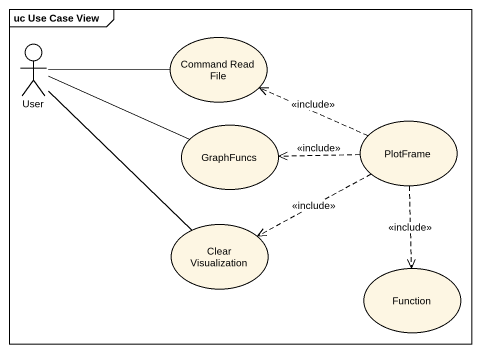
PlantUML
@startuml
mainframe uc Use Case View
actor User
usecase "Command Read File" as Command_Read_File
usecase GraphFuncs
usecase PlotFrame
usecase "Clear Visualization" as Clear_Visualization
usecase Function
User -right- Command_Read_File
User -right- GraphFuncs
User -- Clear_Visualization
PlotFrame .left.> Command_Read_File : <<include>>
PlotFrame .left.> GraphFuncs : <<include>>
PlotFrame .left.> Clear_Visualization : <<include>>
PlotFrame ..> Function : <<include>>
@enduml
